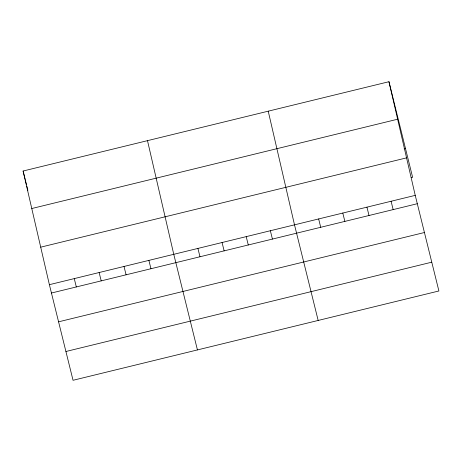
<?xml version="1.0" encoding="UTF-8"?>
<svg xmlns="http://www.w3.org/2000/svg" width="462" height="462" viewBox="0 0 462 462"><rect width="100%" height="100%" fill="white"/><g stroke="black" fill="none" stroke-linecap="round" stroke-linejoin="round"><path stroke-width="0.69" d="M388.958 81.71L415.24 195.368L438.9 290.979L73.042 380.29L49.382 284.679L23.1 171.021L388.958 81.71L412.618 177.321L411.238 177.656M31.774 208.529L397.632 119.219M404.111 148.856L405.492 148.521M40.708 247.17L406.566 157.86M49.382 284.679L415.24 195.368M51.444 293.024L417.302 203.713M58.57 321.823L424.428 232.513M65.916 351.495L431.774 262.185M391.095 201.265L393.156 209.609M366.943 207.161L369.011 215.506M342.798 213.051L344.866 221.396M318.653 218.948L320.715 227.292M318.168 320.455L294.508 224.844L268.226 111.18M270.357 230.734L272.424 239.079M246.211 236.631L248.279 244.976M222.066 242.527L224.128 250.872M197.921 248.417L199.982 256.762M197.436 349.925L173.77 254.314L147.494 140.656M148.891 260.389L150.958 268.734M124.018 266.459L126.08 274.803M99.139 272.534L101.201 280.879M74.261 278.609L76.322 286.954M23.1 171.021L25.167 179.366M25.335 180.053L26.525 184.852M26.86 186.221L27.882 190.338"/></g></svg>
